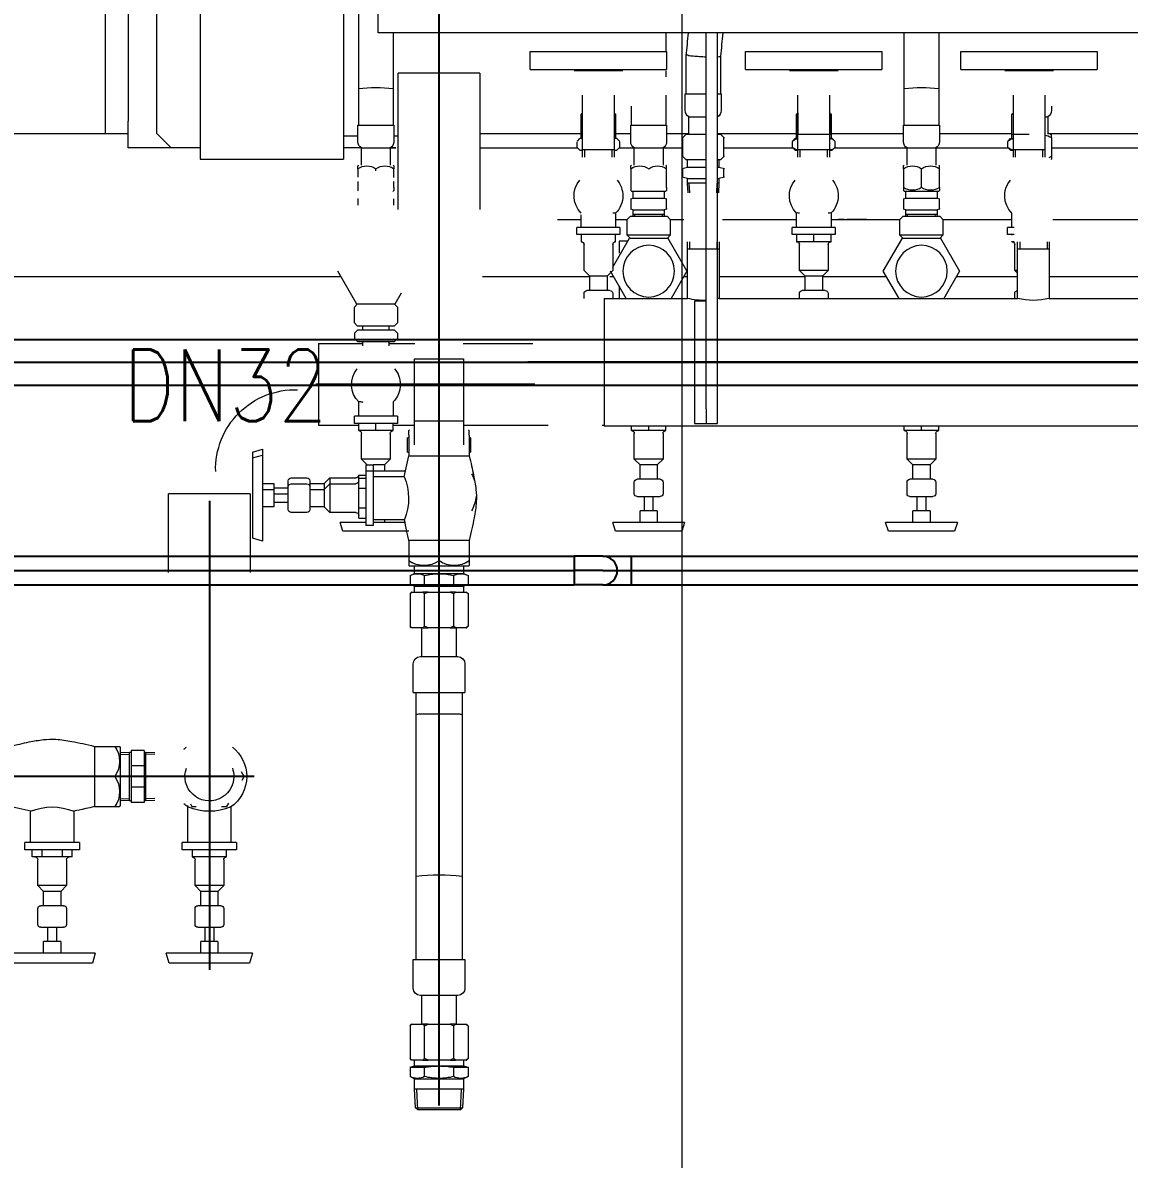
# Model space of a CAD drawing. Extents: x -681219 to -550379, y -242630 to -158199.
# Drawn here: x -644415 to -643644, y -218581 to -217790 of the extents above; entities that cross this region are included whole.
import ezdxf
from ezdxf.lldxf.tags import DXFTag

# ---------------------------------------------------------------- set-up
doc = ezdxf.new("R2010")
doc.units = 0
doc.header["$LTSCALE"] = 1000
doc.layers.get('0').update_dxf_attribs({"linetype": 'CONTINUOUS'})
for name, color, linetype in [('center', 253, 'CENTER2'), ('DOTE_油脂（红）', 7, 'CONTINUOUS'), ('PIPE-油脂（红）', 1, 'CONTINUOUS'), ('TEXT_油脂（红）', 7, 'CONTINUOUS')]:
    doc.layers.add(name, color=color, linetype=linetype)
doc.layers.add('famsun', color=7, linetype='CONTINUOUS', lineweight=0)
doc.layers.add('轴网_轴线', color=1, linetype='CENTER2', lineweight=0)
doc.styles.add('_TWT_PIPEDN', font='SIMPLEX', dxfattribs={"width": 0.8, "height": 3.5, "bigfont": 'HZTXT'})
tags = doc.linetypes.add('CENTER2', pattern=[28.575, 19.05, -3.175, 3.175, -3.175]).pattern_tags.tags
tags[10:11] = [DXFTag(74, 4), DXFTag(75, 0), DXFTag(340, '0'), DXFTag(46, 0.0), DXFTag(50, 0.0), DXFTag(44, 0.0), DXFTag(45, 0.0)]
tags[8:9] = [DXFTag(74, 4), DXFTag(75, 0), DXFTag(340, '0'), DXFTag(46, 0.0), DXFTag(50, 0.0), DXFTag(44, 0.0), DXFTag(45, 0.0)]
tags[6:7] = [DXFTag(74, 4), DXFTag(75, 0), DXFTag(340, '0'), DXFTag(46, 0.0), DXFTag(50, 0.0), DXFTag(44, 0.0), DXFTag(45, 0.0)]
tags[4:5] = [DXFTag(74, 4), DXFTag(75, 0), DXFTag(340, '0'), DXFTag(46, 0.0), DXFTag(50, 0.0), DXFTag(44, 0.0), DXFTag(45, 0.0)]

# ---------------------------------------------------------------- blocks, each defined once
blk = doc.blocks.new('轴网FB0EDE194AE0F5E0')
at = {"layer": '轴网_轴线'}
blk.add_line((20000, -1200), (20000, 23700), dxfattribs=at)
blk = doc.blocks.new('*U45')
at = {"color": 0, "linetype": 'ByBlock', "lineweight": -2}
for p, q in [((814.21, 1128.7), (813.64, 1115.7)), ((815.77, 1130.2), (814.21, 1128.7)), ((814.21, 1128.7), (847.07, 1128.7)), ((815.75, 1130.18), (815.12, 1115.7)), ((845.51, 1130.2), (815.77, 1130.2)), ((847.07, 1128.7), (845.51, 1130.2)), ((845.53, 1130.18), (846.16, 1115.7)), ((847.64, 1115.7), (847.07, 1128.7)), ((813.64, 1108.5), (810.43, 1107.04)), ((847.64, 1115.7), (813.64, 1115.7)), ((813.64, 1115.7), (813.64, 1108.5)), ((813.64, 1108.5), (847.64, 1108.5)), ((847.64, 1108.5), (847.64, 1115.7)), ((850.85, 1107.04), (847.64, 1108.5)), ((810.43, 1100.48), (810.43, 1107.04)), ((810.43, 1100.48), (820.54, 1100.48)), ((810.43, 1100.48), (813.64, 1099.5)), ((820.54, 1107.04), (820.54, 1100.48)), ((840.74, 1100.48), (840.74, 1107.04)), ((840.74, 1100.48), (850.85, 1100.48)), ((847.64, 1099.5), (850.85, 1100.48)), ((850.85, 1100.48), (850.85, 1107.04)), ((811.54, 1095.5), (810.43, 1094.39)), ((810.43, 1071.61), (810.43, 1094.39)), ((811.66, 1095.5), (811.54, 1095.5)), ((819.31, 1095.5), (811.66, 1095.5)), ((813.64, 1099.5), (847.64, 1099.5)), ((813.64, 1099.5), (813.64, 1095.5)), ((819.31, 1095.5), (822.99, 1095.5)), ((820.54, 1094.39), (819.31, 1095.5)), ((822.99, 1095.5), (820.54, 1094.39)), ((820.54, 1094.39), (820.54, 1071.61)), ((838.29, 1095.5), (822.99, 1095.5)), ((838.29, 1095.5), (841.97, 1095.5)), ((840.74, 1094.39), (838.29, 1095.5)), ((841.97, 1095.5), (840.74, 1094.39)), ((840.74, 1071.61), (840.74, 1094.39)), ((849.62, 1095.5), (841.97, 1095.5)), ((847.64, 1095.5), (847.64, 1099.5)), ((849.62, 1095.5), (849.74, 1095.5)), ((850.85, 1094.39), (849.62, 1095.5)), ((850.85, 1094.39), (849.74, 1095.5)), ((850.85, 1071.61), (850.85, 1094.39)), ((810.43, 1071.61), (811.66, 1070.5)), ((810.43, 1071.61), (811.54, 1070.5)), ((811.66, 1070.5), (811.54, 1070.5)), ((811.66, 1070.5), (819.31, 1070.5)), ((818.64, 1070.5), (818.64, 1050.5)), ((822.99, 1070.5), (819.31, 1070.5)), ((820.54, 1071.61), (822.99, 1070.5)), ((822.99, 1070.5), (838.29, 1070.5)), ((838.29, 1070.5), (840.74, 1071.61)), ((841.97, 1070.5), (838.29, 1070.5)), ((841.97, 1070.5), (849.62, 1070.5)), ((842.64, 1050.5), (842.64, 1070.5)), ((849.62, 1070.5), (850.85, 1071.61)), ((849.62, 1070.5), (849.74, 1070.5)), ((849.74, 1070.5), (850.85, 1071.61)), ((812.64, 1045.5), (812.64, 1025.5)), ((843.64, 1050.5), (817.64, 1050.5)), ((848.64, 1025.5), (848.64, 1045.5)), ((589.14, 1028), (533.14, 1028)), ((591.14, 1021), (589.14, 1028)), ((642.64, 1028), (640.64, 1021)), ((698.64, 1028), (642.64, 1028)), ((700.64, 1021), (698.64, 1028)), ((812.64, 1025.5), (848.64, 1025.5)), ((814.64, 1025.5), (814.64, 967.5)), ((846.64, 967.5), (846.64, 1025.5)), ((591.14, 1021), (531.14, 1021)), ((555.14, 1021), (555.14, 1013)), ((567.14, 1013), (567.14, 1021)), ((700.64, 1021), (640.64, 1021)), ((664.64, 1021), (664.64, 1013)), ((676.64, 1013), (676.64, 1021)), ((567.14, 1013), (555.14, 1013)), ((558.14, 1013), (558.14, 1003)), ((564.14, 1003), (564.14, 1013)), ((676.64, 1013), (664.64, 1013)), ((667.64, 1013), (667.64, 1003)), ((673.64, 1003), (673.64, 1013)), ((551.14, 1001), (551.14, 990)), ((553.14, 1003), (569.14, 1003)), ((571.14, 990), (571.14, 1001)), ((660.64, 1001), (660.64, 990)), ((662.64, 1003), (678.64, 1003)), ((680.64, 990), (680.64, 1001)), ((569.14, 988), (553.14, 988)), ((555.14, 988), (555.14, 978)), ((567.14, 978), (567.14, 988)), ((678.64, 988), (662.64, 988)), ((664.64, 988), (664.64, 978)), ((676.64, 978), (676.64, 988)), ((555.14, 978), (551.14, 974)), ((571.14, 974), (551.14, 974)), ((551.14, 974), (551.14, 956)), ((567.14, 978), (555.14, 978)), ((571.14, 974), (567.14, 978)), ((571.14, 956), (571.14, 974)), ((664.64, 978), (660.64, 974)), ((680.64, 974), (660.64, 974)), ((660.64, 974), (660.64, 956)), ((676.64, 978), (664.64, 978)), ((680.64, 974), (676.64, 978)), ((680.64, 956), (680.64, 974)), ((814.64, 968.94), (814.64, 854.21)), ((846.64, 854.21), (846.64, 968.94)), ((550.75, 954), (547.28, 954)), ((547.28, 954), (547.28, 949)), ((554.21, 954), (550.75, 954)), ((561.14, 954), (554.21, 954)), ((554.21, 954), (554.21, 949)), ((568.07, 954), (561.14, 954)), ((568.07, 949), (568.07, 954)), ((571.53, 954), (568.07, 954)), ((575, 954), (571.53, 954)), ((575, 954), (575, 949)), ((658.64, 949), (658.64, 954)), ((664.64, 954), (658.64, 954)), ((670.64, 954), (664.64, 954)), ((676.64, 954), (670.64, 954)), ((670.64, 954), (670.64, 949)), ((682.64, 954), (676.64, 954)), ((682.64, 954), (682.64, 949)), ((580.14, 949), (542.14, 949)), ((542.14, 949), (542.14, 944)), ((580.14, 944), (542.14, 944)), ((546.14, 944), (546.14, 922.17)), ((576.14, 922.1), (576.14, 944)), ((580.14, 944), (580.14, 949)), ((689.64, 949), (651.64, 949)), ((651.64, 949), (651.64, 944)), ((689.64, 944), (651.64, 944)), ((655.64, 944), (655.64, 918.17)), ((685.64, 919.31), (685.64, 944)), ((689.64, 944), (689.64, 949)), ((546.28, 922.24), (531.64, 919)), ((590.64, 919), (604.89, 919)), ((590.64, 908.5), (590.64, 919)), ((604.89, 919), (608.14, 919)), ((608.64, 918.5), (608.14, 919)), ((608.64, 918.5), (608.64, 877.5)), ((657.41, 917.09), (658.52, 919)), ((658.52, 919), (661.35, 919)), ((679.1, 919), (682.77, 919)), ((682.77, 919), (684.23, 916.46)), ((615.04, 915), (608.64, 914.8)), ((608.69, 913.32), (615.04, 913.52)), ((615.04, 915), (615.04, 881)), ((616.14, 915), (615.04, 915)), ((616.14, 905.41), (616.14, 916)), ((625.14, 916), (616.14, 916)), ((625.14, 905.41), (625.14, 916)), ((626.24, 915), (625.14, 915)), ((626.24, 881), (626.24, 915)), ((632.64, 914.8), (626.24, 915)), ((632.59, 913.32), (626.24, 913.52)), ((590.64, 898), (590.64, 908.5)), ((616.14, 890.59), (616.14, 905.41)), ((625.14, 905.41), (616.14, 905.41)), ((625.14, 890.59), (625.14, 905.41)), ((590.64, 898), (604.89, 898)), ((590.64, 887.5), (590.64, 898)), ((694.89, 898), (693, 894.73)), ((693.47, 900.46), (694.89, 898)), ((590.64, 877), (590.64, 887.5)), ((616.14, 880), (616.14, 890.59)), ((625.14, 890.59), (616.14, 890.59)), ((625.14, 880), (625.14, 890.59)), ((608.64, 881.2), (615.04, 881)), ((608.69, 882.68), (615.04, 882.48)), ((615.04, 881), (616.14, 881)), ((625.14, 880), (616.14, 880)), ((625.14, 881), (626.24, 881)), ((632.59, 882.68), (626.24, 882.48)), ((626.24, 881), (632.64, 881.2)), ((590.64, 877), (604.89, 877)), ((604.89, 877), (608.14, 877)), ((608.14, 877), (608.64, 877.5)), ((814.64, 854.5), (814.64, 839.5)), ((846.64, 839.5), (846.64, 854.5)), ((812.64, 839.5), (848.64, 839.5)), ((812.64, 839.5), (812.64, 819.5)), ((848.64, 819.5), (848.64, 839.5)), ((817.64, 814.5), (843.64, 814.5)), ((818.64, 814.5), (818.64, 794.5)), ((842.64, 794.5), (842.64, 814.5)), ((811.54, 794.5), (810.43, 793.39)), ((810.43, 770.61), (810.43, 793.39)), ((811.66, 794.5), (811.54, 794.5)), ((819.31, 794.5), (811.66, 794.5)), ((819.31, 794.5), (822.99, 794.5)), ((820.54, 793.39), (819.31, 794.5)), ((822.99, 794.5), (820.54, 793.39)), ((820.54, 793.39), (820.54, 770.61)), ((838.29, 794.5), (822.99, 794.5)), ((838.29, 794.5), (841.97, 794.5)), ((840.74, 793.39), (838.29, 794.5)), ((841.97, 794.5), (840.74, 793.39)), ((840.74, 770.61), (840.74, 793.39)), ((849.62, 794.5), (841.97, 794.5)), ((849.62, 794.5), (849.74, 794.5)), ((850.85, 793.39), (849.62, 794.5)), ((850.85, 793.39), (849.74, 794.5)), ((850.85, 770.61), (850.85, 793.39)), ((810.43, 770.61), (811.66, 769.5)), ((810.43, 770.61), (811.54, 769.5)), ((811.66, 769.5), (811.54, 769.5)), ((811.66, 769.5), (819.31, 769.5)), ((813.64, 769.5), (813.64, 765.5)), ((822.99, 769.5), (819.31, 769.5)), ((820.54, 770.61), (822.99, 769.5)), ((822.99, 769.5), (838.29, 769.5)), ((838.29, 769.5), (840.74, 770.61)), ((841.97, 769.5), (838.29, 769.5)), ((841.97, 769.5), (849.62, 769.5)), ((847.64, 765.5), (847.64, 769.5)), ((849.62, 769.5), (850.85, 770.61)), ((849.62, 769.5), (849.74, 769.5)), ((849.74, 769.5), (850.85, 770.61)), ((813.64, 765.5), (810.43, 764.52)), ((810.43, 757.96), (810.43, 764.52)), ((820.54, 764.52), (810.43, 764.52)), ((813.64, 765.5), (847.64, 765.5)), ((820.54, 764.52), (820.54, 757.96)), ((840.74, 757.96), (840.74, 764.52)), ((850.85, 764.52), (840.74, 764.52)), ((850.85, 764.52), (847.64, 765.5)), ((850.85, 757.96), (850.85, 764.52)), ((642.14, 756), (642.14, 701)), ((699.14, 701), (699.14, 756)), ((810.43, 757.96), (813.64, 756.5)), ((813.64, 756.5), (847.64, 756.5)), ((813.64, 756.5), (813.64, 751.6)), ((847.64, 756.5), (850.85, 757.96)), ((847.64, 751.6), (847.64, 756.5)), ((810.14, 751.6), (809.64, 751.1)), ((809.64, 747.85), (809.64, 751.1)), ((809.64, 733.6), (809.64, 747.85)), ((851.14, 751.6), (810.14, 751.6)), ((830.64, 733.6), (830.64, 747.85)), ((851.64, 751.1), (851.14, 751.6)), ((851.64, 747.85), (851.64, 751.1)), ((851.64, 733.6), (851.64, 747.85)), ((707.64, 734.1), (700.64, 732.1)), ((700.64, 676.1), (700.64, 732.1)), ((707.64, 674.1), (707.64, 734.1)), ((820.14, 733.6), (809.64, 733.6)), ((830.64, 733.6), (820.14, 733.6)), ((841.14, 733.6), (830.64, 733.6)), ((851.64, 733.6), (841.14, 733.6)), ((763.64, 727), (761.64, 721)), ((779.64, 721), (761.64, 721)), ((809.64, 727), (763.64, 727)), ((779.64, 685.1), (779.64, 723.1)), ((784.64, 723.1), (779.64, 723.1)), ((784.64, 685.1), (784.64, 723.1)), ((807.29, 721), (784.64, 721)), ((792.64, 719.1), (792.64, 721)), ((953.64, 727), (951.64, 721)), ((1001.64, 721), (951.64, 721)), ((999.64, 727), (953.64, 727)), ((970.64, 721), (970.64, 713)), ((982.64, 713), (982.64, 721)), ((1001.64, 721), (999.64, 727)), ((1143.64, 727), (1141.64, 721)), ((1191.64, 721), (1141.64, 721)), ((1189.64, 727), (1143.64, 727)), ((1160.64, 721), (1160.64, 713)), ((1172.64, 713), (1172.64, 721)), ((1191.64, 721), (1189.64, 727)), ((738.64, 714.1), (727.64, 714.1)), ((754.64, 714.1), (750.64, 710.1)), ((754.64, 694.1), (754.64, 714.1)), ((772.64, 714.1), (754.64, 714.1)), ((774.64, 717.96), (779.64, 717.96)), ((774.64, 717.96), (774.64, 714.49)), ((774.64, 714.49), (774.64, 711.03)), ((806.54, 719.1), (784.64, 719.1)), ((982.64, 713), (970.64, 713)), ((973.64, 713), (973.64, 703)), ((979.64, 703), (979.64, 713)), ((1172.64, 713), (1160.64, 713)), ((1163.64, 713), (1163.64, 703)), ((1169.64, 703), (1169.64, 713)), ((715.64, 710.1), (707.64, 710.1)), ((715.64, 698.1), (715.64, 710.1)), ((725.64, 707.1), (715.64, 707.1)), ((725.64, 712.1), (725.64, 696.1)), ((740.64, 696.1), (740.64, 712.1)), ((750.64, 710.1), (740.64, 710.1)), ((750.64, 698.1), (750.64, 710.1)), ((774.64, 711.03), (774.64, 704.1)), ((779.64, 711.03), (774.64, 711.03)), ((699.14, 701), (642.14, 701)), ((707.64, 698.1), (715.64, 698.1)), ((715.64, 701.1), (725.64, 701.1)), ((715.64, 694), (715.64, 698.1)), ((715.64, 697), (725.64, 697)), ((740.64, 698.1), (750.64, 698.1)), ((750.64, 698.1), (754.64, 694.1)), ((750.64, 694), (750.64, 698.1)), ((774.64, 704.1), (774.64, 697.17)), ((774.64, 697.17), (779.64, 697.17)), ((774.64, 697.17), (774.64, 693.71)), ((966.64, 701), (966.64, 693)), ((968.64, 703), (984.64, 703)), ((986.64, 693), (986.64, 701)), ((1156.64, 701), (1156.64, 693)), ((1158.64, 703), (1174.64, 703)), ((1176.64, 693), (1176.64, 701)), ((707.64, 694), (715.64, 694)), ((725.64, 696.1), (725.64, 692)), ((727.64, 694.1), (738.64, 694.1)), ((727.64, 690), (738.64, 690)), ((740.64, 692), (740.64, 696.1)), ((740.64, 694), (750.64, 694)), ((750.64, 694), (754.64, 690)), ((754.64, 694.1), (772.64, 694.1)), ((754.64, 690), (754.64, 694.1)), ((754.64, 690), (772.64, 690)), ((774.64, 693.71), (774.64, 690.24)), ((774.64, 690.24), (779.64, 690.24)), ((774.64, 690.24), (774.64, 688)), ((784.64, 689.1), (806.47, 689.1)), ((806.4, 689.24), (809.64, 674.6)), ((984.64, 691), (968.64, 691)), ((970.64, 691), (970.64, 681)), ((982.64, 681), (982.64, 691)), ((1174.64, 691), (1158.64, 691)), ((1160.64, 691), (1160.64, 681)), ((1172.64, 681), (1172.64, 691)), ((774.64, 688), (779.64, 688)), ((780.64, 681), (776.64, 677)), ((779.64, 685.1), (784.64, 685.1)), ((779.64, 681), (779.64, 685.1)), ((779.64, 681), (784.64, 681)), ((784.64, 681), (784.64, 685)), ((784.64, 685), (807.34, 685)), ((792.64, 681), (784.64, 681)), ((792.64, 681), (792.64, 685)), ((796.64, 677), (792.64, 681)), ((970.64, 681), (966.64, 677)), ((982.64, 681), (970.64, 681)), ((986.64, 677), (982.64, 681)), ((1160.64, 681), (1156.64, 677)), ((1172.64, 681), (1160.64, 681)), ((1176.64, 677), (1172.64, 681)), ((700.64, 676.1), (707.64, 674.1)), ((700.64, 672), (700.64, 676.1)), ((707.64, 670), (707.64, 673.88)), ((796.64, 677), (776.64, 677)), ((776.64, 677), (776.64, 659)), ((796.64, 659), (796.64, 677)), ((809.64, 660.35), (809.64, 674.6)), ((809.64, 674.6), (820.14, 674.6)), ((820.14, 674.6), (830.64, 674.6)), ((830.64, 660.35), (830.64, 674.6)), ((830.64, 674.6), (841.14, 674.6)), ((841.14, 674.6), (851.64, 674.6)), ((851.64, 660.35), (851.64, 674.6)), ((986.64, 677), (966.64, 677)), ((966.64, 677), (966.64, 659)), ((986.64, 659), (986.64, 677)), ((1176.64, 677), (1156.64, 677)), ((1156.64, 677), (1156.64, 659)), ((1176.64, 659), (1176.64, 677)), ((700.64, 672), (707.64, 670)), ((808.64, 672), (809.64, 672)), ((808.64, 672), (808.64, 662)), ((813.64, 667), (813.64, 607)), ((847.64, 607), (847.64, 667)), ((851.64, 672), (852.64, 672)), ((852.64, 662), (852.64, 672)), ((809.64, 662), (808.64, 662)), ((809.64, 660.35), (809.64, 657.1)), ((809.64, 657.1), (810.14, 656.6)), ((851.14, 656.6), (851.64, 657.1)), ((852.64, 662), (851.64, 662)), ((851.64, 660.35), (851.64, 657.1)), ((746.64, 596.5), (746.64, 653.5)), ((774.64, 653.5), (746.64, 653.5)), ((801.64, 652), (771.64, 652)), ((771.64, 652), (771.64, 647)), ((780.64, 657), (774.64, 657)), ((774.64, 657), (774.64, 652)), ((786.64, 657), (780.64, 657)), ((792.64, 657), (786.64, 657)), ((786.64, 657), (786.64, 652)), ((798.64, 657), (792.64, 657)), ((798.64, 657), (798.64, 652)), ((813.64, 653.5), (798.64, 653.5)), ((801.64, 647), (801.64, 652)), ((813.64, 650.2), (847.64, 650.2)), ((906.65, 653.5), (847.64, 653.5)), ((945.64, 653.5), (944.14, 653.5)), ((945.64, 565), (945.64, 654)), ((1744.27, 654), (945.64, 654)), ((970.64, 657), (964.64, 657)), ((964.64, 657), (964.64, 654)), ((976.64, 657), (970.64, 657)), ((982.64, 657), (976.64, 657)), ((976.64, 657), (976.64, 654)), ((988.64, 657), (982.64, 657)), ((988.64, 657), (988.64, 654)), ((1008.64, 652), (1016.64, 652)), ((1008.64, 642), (1008.64, 652)), ((1016.64, 652), (1024.64, 652)), ((1016.64, 642), (1016.64, 652)), ((1024.64, 652), (1024.64, 642)), ((1160.64, 657), (1154.64, 657)), ((1154.64, 657), (1154.64, 654)), ((1166.64, 657), (1160.64, 657)), ((1172.64, 657), (1166.64, 657)), ((1166.64, 657), (1166.64, 654)), ((1178.64, 657), (1172.64, 657)), ((1178.64, 657), (1178.64, 654)), ((801.64, 647), (771.64, 647)), ((774.64, 647), (774.64, 637.03)), ((798.64, 637.04), (798.64, 647)), ((1008.64, 577), (1008.64, 642)), ((1016.64, 642), (1016.64, 380)), ((1024.64, 642), (1024.64, 380)), ((813.64, 607), (847.64, 607)), ((746.64, 596.5), (777.64, 596.5)), ((773.74, 595), (771.63, 592.89)), ((773.74, 595), (799.54, 595)), ((777.64, 598), (777.64, 595)), ((795.64, 595), (795.64, 598)), ((795.64, 596.5), (813.79, 596.5)), ((801.65, 592.89), (799.54, 595)), ((847.49, 596.5), (895.85, 596.5)), ((771.63, 589.11), (771.63, 592.89)), ((771.63, 589.11), (773.74, 587)), ((799.54, 587), (773.74, 587)), ((777.64, 587), (777.64, 584)), ((795.64, 584), (795.64, 587)), ((799.54, 587), (801.65, 589.11)), ((801.65, 589.11), (801.65, 592.89)), ((773.64, 584), (771.64, 582)), ((771.64, 582), (771.64, 571)), ((773.64, 584), (799.64, 584)), ((801.64, 582), (799.64, 584)), ((801.64, 571), (801.64, 582)), ((771.64, 571), (773.64, 569)), ((799.64, 569), (801.64, 571)), ((1008.64, 567), (1008.64, 577)), ((773.36, 569), (760.08, 546)), ((799.92, 569), (773.36, 569)), ((804.32, 561.37), (799.92, 569)), ((931.64, 565), (931.64, 561.5)), ((945.64, 565), (1003.64, 565)), ((961.05, 565), (950.08, 546)), ((951.64, 561.5), (951.64, 565)), ((956.14, 556.49), (956.14, 565)), ((1003.2, 546), (992.23, 565)), ((1003.64, 565), (1003.64, 525.5)), ((1016.64, 567), (1008.64, 567)), ((1025.64, 565), (1233.64, 565)), ((1025.64, 525.5), (1025.64, 565)), ((1081.64, 565), (1081.64, 561.5)), ((1101.64, 561.5), (1101.64, 565)), ((1151.05, 565), (1140.08, 546)), ((1193.2, 546), (1182.23, 565)), ((1231.64, 565), (1231.64, 561.5)), ((1233.64, 565), (1233.64, 525.5)), ((1255.64, 565), (1333.64, 565)), ((1255.64, 525.5), (1255.64, 565)), ((949.64, 559.5), (933.64, 559.5)), ((935.64, 559.5), (935.64, 549.5)), ((947.64, 549.5), (947.64, 559.5)), ((1099.64, 559.5), (1083.64, 559.5)), ((1085.64, 559.5), (1085.64, 549.5)), ((1097.64, 549.5), (1097.64, 559.5)), ((762.39, 550), (459.14, 550)), ((935.64, 550), (860.79, 550)), ((935.64, 549.5), (931.64, 545.5)), ((947.64, 549.5), (935.64, 549.5)), ((951.64, 545.5), (947.64, 549.5)), ((952.39, 550), (949.56, 550)), ((1003.64, 550), (1000.89, 550)), ((1085.64, 550), (1025.64, 550)), ((1085.64, 549.5), (1081.64, 545.5)), ((1097.64, 549.5), (1085.64, 549.5)), ((1142.39, 550), (1097.64, 550)), ((1101.64, 545.5), (1097.64, 549.5)), ((1233.64, 550), (1190.89, 550)), ((1233.64, 547.5), (1231.64, 545.5)), ((1332.39, 550), (1255.64, 550)), ((931.64, 545.5), (931.64, 527.5)), ((951.64, 527.5), (951.64, 545.5)), ((951.64, 543.3), (963.36, 523)), ((989.92, 523), (1003.2, 546)), ((1101.64, 545.5), (1081.64, 545.5)), ((1081.64, 545.5), (1081.64, 527.5)), ((1101.64, 527.5), (1101.64, 545.5)), ((1140.08, 546), (1153.36, 523)), ((1179.92, 523), (1193.2, 546)), ((1233.64, 545.5), (1231.64, 545.5)), ((1231.64, 545.5), (1231.64, 527.5)), ((956.14, 530), (956.14, 533.37)), ((1025.64, 530.7), (1003.64, 530.7)), ((1005.17, 525.5), (1005.17, 530.7)), ((1024.11, 525.5), (1024.11, 530.7)), ((1255.64, 530.7), (1233.64, 530.7)), ((1235.17, 525.5), (1235.17, 530.7)), ((1254.11, 525.5), (1254.11, 530.7)), ((929.64, 520.5), (929.64, 525.5)), ((953.64, 525.5), (953.64, 520.5)), ((956.14, 525), (956.14, 530)), ((962.21, 525), (956.14, 525)), ((963.64, 523), (961.64, 521)), ((963.36, 523), (989.92, 523)), ((991.64, 521), (989.64, 523)), ((1079.64, 520.5), (1079.64, 525.5)), ((1085.64, 525.5), (1079.64, 525.5)), ((1091.64, 525.5), (1085.64, 525.5)), ((1097.64, 525.5), (1091.64, 525.5)), ((1091.64, 525.5), (1091.64, 520.5)), ((1103.64, 525.5), (1097.64, 525.5)), ((1103.64, 525.5), (1103.64, 520.5)), ((1153.64, 523), (1151.64, 521)), ((1153.36, 523), (1179.92, 523)), ((1181.64, 521), (1179.64, 523)), ((1229.64, 525), (1229.64, 525.5)), ((1231.14, 525.5), (1229.64, 525.5)), ((956.64, 520.5), (926.64, 520.5)), ((926.64, 520.5), (926.64, 515.5)), ((956.64, 515.5), (926.64, 515.5)), ((929.64, 515.5), (929.64, 506.84)), ((953.64, 505.53), (953.64, 515.5)), ((956.64, 515.5), (956.64, 520.5)), ((991.64, 521), (961.64, 521)), ((961.64, 521), (961.64, 510)), ((991.64, 510), (991.64, 521)), ((1106.64, 520.5), (1076.64, 520.5)), ((1076.64, 520.5), (1076.64, 515.5)), ((1106.64, 515.5), (1076.64, 515.5)), ((1079.64, 515.5), (1079.64, 505.54)), ((1103.64, 505.53), (1103.64, 515.5)), ((1106.64, 515.5), (1106.64, 520.5)), ((1181.64, 521), (1151.64, 521)), ((1151.64, 521), (1151.64, 510)), ((1181.64, 510), (1181.64, 521)), ((1231.14, 520.5), (1226.64, 520.5)), ((1226.64, 520.5), (1226.64, 515.5)), ((1231.14, 515.5), (1226.64, 515.5)), ((1229.64, 520.5), (1229.64, 521)), ((1229.64, 515.5), (1229.64, 505.54)), ((913.14, 510), (929.64, 510)), ((953.64, 510), (961.64, 510)), ((961.64, 510), (963.64, 508)), ((989.64, 508), (963.64, 508)), ((965.86, 508), (965.79, 506.5)), ((967.02, 507.95), (966.95, 506.5)), ((986.27, 507.95), (986.33, 506.5)), ((987.49, 506.5), (987.43, 508)), ((989.64, 508), (991.64, 510)), ((991.64, 510), (1001.14, 510)), ((1028.14, 510), (1079.64, 510)), ((1103.64, 510), (1151.64, 510)), ((1112.89, 510), (1108.89, 510)), ((1128.64, 510), (1114.64, 510)), ((1130.39, 510), (1134.39, 510)), ((1151.64, 510), (1153.64, 508)), ((1179.64, 508), (1153.64, 508)), ((1155.86, 508), (1155.79, 506.5)), ((1157.02, 507.95), (1156.95, 506.5)), ((1176.27, 507.95), (1176.33, 506.5)), ((1177.49, 506.5), (1177.43, 508)), ((1179.64, 508), (1181.64, 510)), ((1181.64, 510), (1229.64, 510)), ((1258.14, 510), (1331.14, 510)), ((774.14, 496.16), (774.14, 500)), ((799.14, 500), (799.14, 496.16)), ((802.14, 503), (802.14, 408)), ((859.14, 408), (859.14, 503)), ((965.79, 503.2), (964.14, 502.76)), ((964.14, 502.24), (964.14, 502.76)), ((964.14, 496.16), (964.14, 502.24)), ((987.49, 506.5), (965.79, 506.5)), ((965.79, 506.5), (965.79, 503.2)), ((965.79, 503.2), (987.49, 503.2)), ((987.49, 503.2), (987.49, 506.5)), ((989.14, 502.76), (987.49, 503.2)), ((989.14, 502.24), (989.14, 502.76)), ((989.14, 502.24), (989.14, 496.16)), ((1155.79, 503.2), (1154.14, 502.76)), ((1154.14, 502.24), (1154.14, 502.76)), ((1154.14, 496.16), (1154.14, 502.24)), ((1177.49, 506.5), (1155.79, 506.5)), ((1155.79, 506.5), (1155.79, 503.2)), ((1155.79, 503.2), (1177.49, 503.2)), ((1177.49, 503.2), (1177.49, 506.5)), ((1179.14, 502.76), (1177.49, 503.2)), ((1179.14, 502.24), (1179.14, 502.76)), ((1179.14, 502.24), (1179.14, 496.16)), ((774.14, 495.64), (774.14, 496.16)), ((774.14, 495.64), (774.56, 495.53)), ((799.14, 496.16), (799.14, 495.64)), ((964.14, 495.64), (964.14, 496.16)), ((964.14, 495.64), (965.79, 495.2)), ((965.79, 495.2), (987.49, 495.2)), ((965.79, 495.2), (965.79, 490.2)), ((987.49, 495.2), (989.14, 495.64)), ((987.49, 490.2), (987.49, 495.2)), ((989.14, 496.16), (989.14, 495.64)), ((1004.08, 491.5), (1003.79, 484.8)), ((1005.24, 491.45), (1004.95, 484.8)), ((1024.04, 491.45), (1024.33, 484.8)), ((1025.49, 484.8), (1025.2, 491.5)), ((1154.14, 495.64), (1154.14, 496.16)), ((1154.14, 495.64), (1155.79, 495.2)), ((1155.79, 495.2), (1177.49, 495.2)), ((1155.79, 495.2), (1155.79, 490.2)), ((1177.49, 495.2), (1179.14, 495.64)), ((1177.49, 490.2), (1177.49, 495.2)), ((1179.14, 496.16), (1179.14, 495.64)), ((774.45, 490.01), (774.14, 489.7)), ((774.14, 487.77), (774.14, 489.7)), ((774.14, 483.65), (774.14, 487.77)), ((798.45, 490.2), (798.64, 490.2)), ((799.14, 489.7), (798.64, 490.2)), ((799.14, 487.77), (799.14, 489.7)), ((799.14, 487.77), (799.14, 483.44)), ((964.64, 490.2), (964.14, 489.7)), ((964.14, 487.77), (964.14, 489.7)), ((964.14, 474.63), (964.14, 487.77)), ((964.64, 490.2), (988.64, 490.2)), ((989.14, 489.7), (988.64, 490.2)), ((989.14, 487.77), (989.14, 489.7)), ((989.14, 487.77), (989.14, 474.63)), ((1016.64, 484.8), (1003.79, 484.8)), ((1003.79, 484.8), (1003.79, 481.5)), ((1025.49, 484.8), (1024.64, 484.8)), ((1025.49, 481.5), (1025.49, 484.8)), ((1154.64, 490.2), (1154.14, 489.7)), ((1154.14, 487.77), (1154.14, 489.7)), ((1154.14, 474.63), (1154.14, 487.77)), ((1154.64, 490.2), (1178.64, 490.2)), ((1166.64, 487.77), (1166.64, 474.63)), ((1179.14, 489.7), (1178.64, 490.2)), ((1179.14, 487.77), (1179.14, 489.7)), ((1179.14, 487.77), (1179.14, 474.63)), ((774.14, 474.63), (774.14, 480.58)), ((786.64, 476), (786.64, 474.63)), ((799.14, 480.79), (799.14, 474.63)), ((1003.79, 481.5), (999.86, 480.45)), ((1000.22, 474.46), (1000.22, 480.54)), ((1003.79, 481.5), (1016.64, 481.5)), ((1024.64, 481.5), (1025.49, 481.5)), ((1029.42, 480.45), (1025.49, 481.5)), ((1029.06, 480.54), (1029.06, 474.46)), ((664.14, 468), (764.14, 468)), ((664.14, 463.33), (664.14, 468)), ((764.14, 463.33), (764.14, 468)), ((774.14, 474.63), (774.14, 472.7)), ((774.14, 472.7), (774.64, 472.2)), ((776.64, 472.2), (776.64, 460.2)), ((796.64, 460.2), (796.64, 472.2)), ((798.64, 472.2), (799.14, 472.7)), ((799.14, 472.7), (799.14, 474.63)), ((964.14, 474.63), (964.14, 472.7)), ((964.14, 472.7), (964.64, 472.2)), ((966.64, 472.2), (966.64, 460.2)), ((986.64, 460.2), (986.64, 472.2)), ((988.64, 472.2), (989.14, 472.7)), ((989.14, 474.63), (989.14, 472.7)), ((999.86, 474.55), (1003.79, 473.5)), ((1002.64, 468.5), (999.86, 465.72)), ((1016.64, 468.5), (1002.64, 468.5)), ((1003.79, 473.5), (1016.64, 473.5)), ((1003.79, 473.5), (1003.79, 468.5)), ((1024.64, 473.5), (1025.49, 473.5)), ((1026.64, 468.5), (1024.64, 468.5)), ((1025.49, 473.5), (1029.42, 474.55)), ((1025.49, 468.5), (1025.49, 473.5)), ((1029.42, 465.72), (1026.64, 468.5)), ((1154.14, 474.63), (1154.14, 472.7)), ((1154.14, 472.7), (1154.64, 472.2)), ((1156.64, 472.2), (1156.64, 460.2)), ((1176.64, 460.2), (1176.64, 472.2)), ((1178.64, 472.2), (1179.14, 472.7)), ((1179.14, 474.63), (1179.14, 472.7)), ((1257.14, 468), (1256.99, 468.15)), ((1257.14, 466.07), (1257.14, 467.97)), ((644.14, 460), (614.14, 460)), ((614.14, 460), (614.14, 441.49)), ((644.14, 460), (634.14, 450.05)), ((664.14, 460), (644.14, 460)), ((664.14, 153.9), (664.14, 463.33)), ((764.14, 153.9), (764.14, 463.33)), ((776.32, 460), (764.14, 460)), ((776.64, 460.2), (796.64, 460.2)), ((796.96, 460), (800.59, 460)), ((800.59, 460), (796.96, 460)), ((859.14, 460), (916.69, 460)), ((916.69, 460), (927.04, 460)), ((928.74, 461.7), (926.65, 459.61)), ((926.65, 455.81), (926.65, 459.59)), ((928.74, 461.7), (930.64, 461.7)), ((930.64, 466.5), (930.64, 423.5)), ((930.64, 461.3), (952.64, 461.3)), ((932.17, 466.5), (932.17, 461.3)), ((951.11, 466.5), (951.11, 461.3)), ((952.64, 423.5), (952.64, 466.5)), ((952.64, 461.7), (954.54, 461.7)), ((956.3, 459.94), (954.54, 461.7)), ((956.24, 460), (966.32, 460)), ((956.63, 459.59), (956.63, 455.81)), ((966.64, 460.2), (986.64, 460.2)), ((986.96, 460), (1000.22, 460)), ((1000.22, 452.93), (1000.22, 466.07)), ((1029.06, 466.07), (1029.06, 452.93)), ((1029.06, 460), (1077.04, 460)), ((1078.74, 461.7), (1076.65, 459.61)), ((1076.65, 455.81), (1076.65, 459.59)), ((1078.74, 461.7), (1080.64, 461.7)), ((1080.64, 466.5), (1080.64, 423.5)), ((1080.64, 461.3), (1102.64, 461.3)), ((1082.17, 466.5), (1082.17, 461.3)), ((1101.11, 466.5), (1101.11, 461.3)), ((1102.64, 423.5), (1102.64, 466.5)), ((1102.64, 461.7), (1104.54, 461.7)), ((1106.3, 459.94), (1104.54, 461.7)), ((1106.24, 460), (1156.32, 460)), ((1106.63, 459.59), (1106.63, 455.81)), ((1156.64, 460.2), (1176.64, 460.2)), ((1176.96, 460), (1227.04, 460)), ((1228.74, 461.7), (1226.65, 459.61)), ((1226.65, 455.81), (1226.65, 459.59)), ((1228.74, 461.7), (1230.64, 461.7)), ((1230.64, 466.5), (1230.64, 423.5)), ((1230.64, 461.3), (1252.64, 461.3)), ((1232.17, 466.5), (1232.17, 461.3)), ((1251.11, 466.5), (1251.11, 461.3)), ((1252.64, 423.5), (1252.64, 466.5)), ((1257.14, 452.93), (1257.14, 466.07)), ((1257.14, 460), (1332.14, 460)), ((774.14, 452), (764.14, 452)), ((774.14, 455.87), (774.14, 444.2)), ((799.14, 444.2), (799.14, 455.87)), ((802.14, 452), (799.14, 452)), ((927.01, 455.43), (928.74, 453.7)), ((930.64, 453.7), (928.74, 453.7)), ((929.64, 453.7), (929.64, 436.7)), ((954.54, 453.7), (952.64, 453.7)), ((953.64, 436.7), (953.64, 453.7)), ((954.54, 453.7), (956.63, 455.79)), ((964.14, 455.87), (964.14, 444.2)), ((989.14, 444.2), (989.14, 455.87)), ((999.86, 453.28), (1002.64, 450.5)), ((1026.64, 450.5), (1029.42, 453.28)), ((1077.01, 455.43), (1078.74, 453.7)), ((1080.64, 453.7), (1078.74, 453.7)), ((1079.64, 453.7), (1079.64, 436.7)), ((1104.54, 453.7), (1102.64, 453.7)), ((1103.64, 436.7), (1103.64, 453.7)), ((1104.54, 453.7), (1106.63, 455.79)), ((1154.14, 455.87), (1154.14, 444.2)), ((1179.14, 444.2), (1179.14, 455.87)), ((1227.01, 455.43), (1228.74, 453.7)), ((1228.74, 453.7), (1230.64, 453.7)), ((1229.64, 453.7), (1229.64, 436.7)), ((1257.14, 452.93), (1257.14, 451)), ((496.14, 450), (598.14, 450)), ((598.14, 448.67), (598.14, 450)), ((598.14, 450), (614.14, 450)), ((598.14, 215), (598.14, 448.67)), ((634.14, 450.05), (634.14, 185.39)), ((774.14, 444.2), (799.14, 444.2)), ((774.64, 444.2), (774.64, 418.81)), ((798.64, 418.81), (798.64, 444.2)), ((859.14, 450), (929.64, 450)), ((953.64, 450), (964.14, 450)), ((964.14, 444.2), (989.14, 444.2)), ((964.64, 444.2), (964.64, 431)), ((988.64, 423.5), (988.64, 444.2)), ((989.14, 450), (1004.64, 450)), ((1002.64, 450.5), (1016.64, 450.5)), ((1004.64, 450.5), (1004.64, 438.5)), ((1024.64, 450.5), (1026.64, 450.5)), ((1024.64, 450), (1079.64, 450)), ((1103.64, 450.7), (1079.64, 450.7)), ((1080.56, 435.78), (1080.56, 450.7)), ((1102.72, 435.78), (1102.72, 450.7)), ((1103.64, 450), (1154.14, 450)), ((1154.14, 444.2), (1179.14, 444.2)), ((1154.64, 444.2), (1154.64, 418.81)), ((1178.64, 418.81), (1178.64, 444.2)), ((1179.14, 450), (1229.64, 450)), ((1241.64, 450.7), (1229.64, 450.7)), ((1230.56, 435.78), (1230.56, 450.7)), ((1254.64, 438.5), (1254.64, 450.5)), ((1254.64, 450), (1334.64, 450)), ((1256.64, 450.5), (1257.14, 451)), ((614.14, 215), (614.14, 441.49)), ((929.64, 436.7), (930.64, 435.7)), ((952.64, 435.7), (953.64, 436.7)), ((1004.64, 438.5), (1016.64, 438.5)), ((1079.64, 436.7), (1080.64, 436.7)), ((1079.64, 436.7), (1080.64, 435.7)), ((1102.64, 436.7), (1103.64, 436.7)), ((1102.64, 435.7), (1103.64, 436.7)), ((1229.64, 436.7), (1230.64, 436.7)), ((1229.64, 436.7), (1230.64, 435.7)), ((1252.64, 438.5), (1254.64, 438.5)), ((1002.14, 434.17), (1002.14, 422.5)), ((1027.14, 422.5), (1027.14, 434.17)), ((1257.14, 431), (1257.14, 434.17)), ((774.64, 420.31), (774.64, 309.11)), ((798.64, 380.03), (798.64, 420.31)), ((1002.14, 422.5), (1016.64, 422.5)), ((1002.64, 422.5), (1002.64, 395.16)), ((1024.64, 422.5), (1027.14, 422.5)), ((1026.64, 396.23), (1026.64, 422.5)), ((1154.64, 420.31), (1154.64, 380.03)), ((1178.64, 380.03), (1178.64, 420.31)), ((859.14, 408), (802.14, 408)), ((894.14, 405.5), (989.14, 405.5)), ((894.14, 405.5), (894.14, 393)), ((958.62, 406.5), (924.66, 406.5)), ((988.64, 406.49), (988.64, 410.55)), ((989.14, 393), (989.14, 405.5)), ((1044.14, 405.5), (1139.14, 405.5)), ((1044.14, 405.5), (1044.14, 393)), ((1108.62, 406.5), (1074.66, 406.5)), ((1139.14, 393), (1139.14, 405.5)), ((1194.14, 405.5), (1289.14, 405.5)), ((1194.14, 405.5), (1194.14, 393)), ((1258.62, 406.5), (1224.66, 406.5)), ((1289.14, 393), (1289.14, 405.5)), ((894.14, 393), (989.14, 393)), ((988.64, 380.03), (988.64, 393.01)), ((1044.14, 393), (1139.14, 393)), ((1194.14, 393), (1289.14, 393)), ((1778.14, 380), (788.14, 380)), ((788.14, 380), (788.14, 375.4)), ((788.14, 375.4), (788.14, 321.91))]:
    blk.add_line(p, q, dxfattribs=at)
for centre in [(976.64, 546), (1166.64, 546)]:
    blk.add_circle(centre, 18, dxfattribs=at)
for centre, radius, start, end in [((815.49, 1097.16), 11.1, 62.91999, 117.08001), ((845.8, 1097.19), 11.07, 62.84256, 117.15744), ((821.16, 1083.76), 15.1, 128.96183, 135.23067), ((809.81, 1082.25), 15.11, 308.96405, 315.22845), ((851.47, 1082.25), 15.11, 224.77121, 231.03629), ((817.64, 1045.5), 5, 90, 180), ((843.64, 1045.5), 5, 0, 90), ((553.14, 1001), 2, 90, 180), ((569.14, 1001), 2, 0, 90), ((662.64, 1001), 2, 90, 180), ((678.64, 1001), 2, 0, 90), ((553.14, 990), 2, 180, 270), ((569.14, 990), 2, 270, 0), ((662.64, 990), 2, 180, 270), ((678.64, 990), 2, 270, 0), ((830.64, 1093.62), 127.13, 262.77002, 277.22998), ((549.14, 956), 2, 270, 0), ((573.14, 956), 2, 180, 270), ((658.64, 956), 2, 270, 0), ((682.64, 956), 2, 180, 270), ((561.22, 958.52), 39.29, 247.4285, 292.31452), ((589.3, 908.5), 18.8, 326.04546, 33.95454), ((670.64, 898), 26, 125.32051, 133.05066), ((670.64, 883.19), 39.04, 67.40441, 112.59563), ((670.64, 898), 26, 0, 55.21716), ((670.64, 898), 17, 0, 199.74992), ((589.3, 887.5), 18.8, 326.04558, 33.95442), ((670.64, 898), 17, 340.25008, 0), ((670.64, 898), 26, 307.97872, 0), ((670.64, 898), 26, 226.94934, 232.02128), ((817.64, 819.5), 5, 180, 270), ((843.64, 819.5), 5, 270, 0), ((821.16, 782.76), 15.1, 128.96183, 135.23067), ((809.81, 781.25), 15.11, 308.96405, 315.22845), ((851.47, 781.25), 15.11, 224.77121, 231.03629), ((815.49, 767.81), 11.07, 242.84256, 297.15744), ((845.8, 767.84), 11.1, 242.91999, 297.08001), ((820.14, 732.26), 18.8, 56.04546, 123.95454), ((820.14, 732.42), 18.66, 109.09645, 124.23743), ((841.14, 732.26), 18.8, 56.04558, 123.95442), ((841.14, 732.26), 18.8, 56.04546, 69.34534), ((727.64, 712.1), 2, 90, 180), ((738.64, 712.1), 2, 0, 90), ((772.64, 716.1), 2, 270, 0), ((770.13, 704.18), 39.29, 337.4285, 22.31452), ((830.64, 700), 26, 5.98253, 29.89898), ((968.64, 701), 2, 90, 180), ((984.64, 701), 2, 0, 90), ((1158.64, 701), 2, 90, 180), ((1174.64, 701), 2, 0, 90), ((727.64, 696.1), 2, 180, 270), ((727.64, 692), 2, 180, 270), ((738.64, 696.1), 2, 270, 0), ((738.64, 692), 2, 270, 0), ((772.64, 692.1), 2, 0, 90), ((772.64, 688), 2, 0, 90), ((830.64, 700), 26, 330.28697, 341.92857), ((968.64, 693), 2, 180, 270), ((984.64, 693), 2, 270, 0), ((1158.64, 693), 2, 180, 270), ((1174.64, 693), 2, 270, 0), ((730.41, 683.94), 55.4, 178.32299, 271.67701), ((774.64, 659), 2, 270, 0), ((798.64, 659), 2, 180, 270), ((964.64, 659), 2, 270, 0), ((988.64, 659), 2, 180, 270), ((1154.64, 659), 2, 270, 0), ((1178.64, 659), 2, 180, 270), ((786.64, 625), 17, 134.50299, 220.12185), ((786.64, 625), 17, 0, 45.15712), ((786.64, 625), 17, 319.87815, 0), ((1014.64, 521.92), 44.46, 87.40202, 104.32445), ((1014.64, 521.92), 44.46, 75.67555, 76.99877), ((1244.64, 521.92), 44.46, 75.67555, 104.32445), ((933.64, 561.5), 2, 180, 270), ((949.64, 561.5), 2, 270, 0), ((1083.64, 561.5), 2, 180, 270), ((1099.64, 561.5), 2, 270, 0), ((1233.64, 561.5), 2, 180, 270), ((929.64, 527.5), 2, 270, 0), ((953.64, 527.5), 2, 180, 270), ((1079.64, 527.5), 2, 270, 0), ((1103.64, 527.5), 2, 180, 270), ((1229.64, 527.5), 2, 270, 0), ((941.64, 493.5), 17, 135.06695, 220.12185), ((941.64, 493.5), 17, 0, 45.38508), ((1091.64, 493.5), 17, 135.06695, 220.12185), ((1091.64, 493.5), 17, 0, 45.38508), ((1241.64, 493.5), 17, 135.06695, 220.12185), ((941.64, 493.5), 17, 319.87815, 0), ((1091.64, 493.5), 17, 319.87815, 0), ((1160.39, 478.49), 11.18, 56.02108, 123.97892), ((1160.39, 478.48), 11.19, 56.05139, 123.94861), ((1172.89, 478.49), 11.18, 56.02109, 123.97891), ((1172.89, 478.48), 11.19, 56.05139, 123.94861), ((780.39, 483.91), 11.18, 236.02108, 303.97892), ((780.39, 483.92), 11.19, 236.05139, 303.94861), ((792.89, 483.91), 11.18, 236.02109, 303.97891), ((792.89, 483.91), 11.18, 236.02108, 303.97892), ((970.39, 483.91), 11.18, 236.02108, 303.97892), ((970.39, 483.92), 11.19, 236.05139, 303.94861), ((982.89, 483.91), 11.18, 236.02109, 303.97891), ((982.89, 483.91), 11.18, 236.02108, 303.97892), ((1160.39, 483.91), 11.18, 236.02108, 303.97892), ((1160.39, 483.92), 11.19, 236.05139, 303.94861), ((1172.89, 483.91), 11.18, 236.02109, 303.97891), ((1172.89, 483.91), 11.18, 236.02108, 303.97892), ((779.14, 455.87), 5, 120, 180), ((794.14, 455.87), 5, 0, 60), ((969.14, 455.87), 5, 120, 180), ((984.14, 455.87), 5, 0, 60), ((1159.14, 455.87), 5, 120, 180), ((1174.14, 455.87), 5, 0, 60), ((1250.89, 456.79), 11.18, 56.02109, 66.82284), ((1250.89, 456.79), 11.18, 56.02108, 64.89628), ((1250.89, 462.21), 11.18, 279.02236, 303.97891), ((1250.89, 462.22), 11.19, 279.14175, 303.94861), ((1007.14, 434.17), 5, 120, 180), ((1022.14, 434.17), 5, 0, 60), ((1252.14, 434.17), 5, 0, 60), ((786.64, 511.87), 93.83, 262.65211, 277.34789), ((1166.64, 511.87), 93.83, 262.65211, 277.34789), ((171.46, 307.91), 835.76, 4.95015, 6.04551), ((209.61, 310.37), 821.53, 4.86377, 6.00075)]:
    blk.add_arc(centre, radius, start, end, dxfattribs=at)
for points, knots in [([(840.74, 1107.04), (839.09, 1107.42), (837.42, 1107.73), (834.08, 1108.15), (832.39, 1108.27), (829.85, 1108.27), (829, 1108.25), (827.29, 1108.14), (826.43, 1108.05), (823.87, 1107.73), (822.19, 1107.42), (820.54, 1107.04)], [0, 0, 0, 0, 0.25, 0.25, 0.5, 0.5, 0.625, 0.625, 0.75, 0.75, 1, 1, 1, 1]), ([(820.54, 1100.48), (821.38, 1100.35), (822.23, 1100.24), (823.92, 1100.03), (824.76, 1099.94), (827.3, 1099.73), (828.98, 1099.65), (832.35, 1099.65), (834.03, 1099.73), (837.39, 1100.02), (839.07, 1100.23), (840.74, 1100.48)], [0, 0, 0, 0, 0.125, 0.125, 0.25, 0.25, 0.5, 0.5, 0.75, 0.75, 1, 1, 1, 1]), ([(531.64, 877), (536.59, 875.8), (543.76, 874.18), (554.59, 872.14), (564.51, 871.8), (576.61, 873.8), (584.86, 875.61), (590.64, 877)], [0, 0, 0, 0, 0.231463, 0.39924, 0.541134, 0.729371, 1, 1, 1, 1]), ([(814.64, 854.5), (814.64, 854.49), (814.75, 854.49), (815.16, 854.48), (815.46, 854.47), (816.67, 854.46), (817.84, 854.45), (820.08, 854.43), (820.89, 854.43), (822.62, 854.42), (823.56, 854.42), (825.5, 854.42), (826.49, 854.42), (828.55, 854.41), (829.61, 854.41), (832.73, 854.41), (834.84, 854.41), (838.69, 854.42), (840.48, 854.43), (842.69, 854.44), (843.37, 854.45), (844.53, 854.46), (845.02, 854.46), (846.23, 854.48), (846.64, 854.49), (846.64, 854.5)], [0, 0, 0, 0, 0.0625, 0.0625, 0.125, 0.125, 0.25, 0.25, 0.3125, 0.3125, 0.375, 0.375, 0.4375, 0.4375, 0.5, 0.5, 0.625, 0.625, 0.75, 0.75, 0.8125, 0.8125, 0.875, 0.875, 1, 1, 1, 1]), ([(840.74, 764.52), (839.07, 764.77), (837.39, 764.98), (834.03, 765.27), (832.35, 765.35), (828.98, 765.35), (827.3, 765.27), (824.76, 765.06), (823.92, 764.97), (822.23, 764.76), (821.38, 764.65), (820.54, 764.52)], [0, 0, 0, 0, 0.25, 0.25, 0.5, 0.5, 0.75, 0.75, 0.875, 0.875, 1, 1, 1, 1]), ([(820.54, 757.96), (822.19, 757.58), (823.87, 757.27), (826.43, 756.95), (827.29, 756.86), (829, 756.75), (829.85, 756.73), (832.39, 756.73), (834.08, 756.85), (837.42, 757.27), (839.09, 757.58), (840.74, 757.96)], [0, 0, 0, 0, 0.25, 0.25, 0.375, 0.375, 0.5, 0.5, 0.75, 0.75, 1, 1, 1, 1]), ([(851.64, 674.6), (852.84, 679.54), (854.46, 686.72), (856.51, 697.55), (856.85, 707.47), (854.84, 719.57), (853.04, 727.82), (851.64, 733.6)], [0, 0, 0, 0, 0.231463, 0.39924, 0.541134, 0.729371, 1, 1, 1, 1]), ([(777.81, 637.4), (777.4, 637.32), (777.03, 637.25), (776.25, 637.12), (775.87, 637.08), (774.98, 637.03), (774.66, 637.06), (774.64, 637.04)], [0.3820074, 0.3820074, 0.3820074, 0.3820074, 0.40625, 0.40625, 0.4375, 0.4375, 0.4981058, 0.4981058, 0.4981058, 0.4981058]), ([(953.64, 505.54), (953.64, 505.54), (953.64, 505.54), (953.64, 505.52), (953.33, 505.45), (952.44, 505.49), (952.1, 505.52), (951.71, 505.58)], [0.49811248, 0.49811248, 0.49811248, 0.49811248, 0.5, 0.5, 0.5625, 0.5625, 0.59110151, 0.59110151, 0.59110151, 0.59110151]), ([(1081.7, 505.6), (1081.7, 505.6), (1081.69, 505.6), (1081.25, 505.53), (1080.87, 505.49), (1079.96, 505.45), (1079.64, 505.52), (1079.64, 505.54)], [0.90579653, 0.90579653, 0.90579653, 0.90579653, 0.90625, 0.90625, 0.9375, 0.9375, 1, 1, 1, 1]), ([(1103.64, 505.54), (1103.64, 505.54), (1103.64, 505.54), (1103.64, 505.52), (1103.33, 505.45), (1102.44, 505.49), (1102.1, 505.52), (1101.71, 505.58)], [0.49811248, 0.49811248, 0.49811248, 0.49811248, 0.5, 0.5, 0.5625, 0.5625, 0.59110151, 0.59110151, 0.59110151, 0.59110151]), ([(1080.64, 461.6), (1080.32, 461.59), (1080, 461.54), (1079.34, 461.36), (1078.99, 461.22), (1078.3, 460.86), (1077.96, 460.64), (1077.29, 460.15), (1076.97, 459.88), (1076.65, 459.59)], [0.5143071, 0.5143071, 0.5143071, 0.5143071, 0.625, 0.625, 0.75, 0.75, 0.875, 0.875, 1, 1, 1, 1]), ([(1106.63, 459.59), (1106.1, 460.18), (1105.56, 460.67), (1104.72, 461.21), (1104.43, 461.35), (1103.85, 461.55), (1103.55, 461.6), (1103.04, 461.6), (1102.84, 461.58), (1102.63, 461.53)], [0, 0, 0, 0, 0.25, 0.25, 0.375, 0.375, 0.5, 0.5, 0.5877814, 0.5877814, 0.5877814, 0.5877814]), ([(1230.64, 461.6), (1230.32, 461.59), (1230, 461.54), (1229.34, 461.36), (1228.99, 461.22), (1228.3, 460.86), (1227.96, 460.64), (1227.29, 460.15), (1226.97, 459.88), (1226.65, 459.59)], [0.5143071, 0.5143071, 0.5143071, 0.5143071, 0.625, 0.625, 0.75, 0.75, 0.875, 0.875, 1, 1, 1, 1]), ([(1080.64, 453.8), (1080.32, 453.81), (1080, 453.86), (1079.34, 454.04), (1078.99, 454.18), (1078.3, 454.54), (1077.96, 454.76), (1077.29, 455.25), (1076.97, 455.52), (1076.65, 455.81)], [0.5143071, 0.5143071, 0.5143071, 0.5143071, 0.625, 0.625, 0.75, 0.75, 0.875, 0.875, 1, 1, 1, 1]), ([(1106.63, 455.81), (1106.1, 455.22), (1105.56, 454.73), (1104.72, 454.19), (1104.43, 454.05), (1103.85, 453.85), (1103.55, 453.8), (1103.04, 453.8), (1102.84, 453.82), (1102.63, 453.87)], [0, 0, 0, 0, 0.25, 0.25, 0.375, 0.375, 0.5, 0.5, 0.5877814, 0.5877814, 0.5877814, 0.5877814]), ([(1230.64, 453.8), (1230.32, 453.81), (1230, 453.86), (1229.34, 454.04), (1228.99, 454.18), (1228.3, 454.54), (1227.96, 454.76), (1227.29, 455.25), (1226.97, 455.52), (1226.65, 455.81)], [0.5143071, 0.5143071, 0.5143071, 0.5143071, 0.625, 0.625, 0.75, 0.75, 0.875, 0.875, 1, 1, 1, 1]), ([(1004.49, 395.7), (1004.91, 395.76), (1005.4, 395.83), (1006.48, 395.96), (1007.07, 396.02), (1008.99, 396.21), (1010.44, 396.32), (1013.52, 396.51), (1015.11, 396.59), (1016.66, 396.64)], [0, 0, 0, 0, 0.0625, 0.0625, 0.125, 0.125, 0.25, 0.25, 0.3746805, 0.3746805, 0.3746805, 0.3746805]), ([(1024.77, 396.62), (1025.5, 396.57), (1026.04, 396.5), (1026.54, 396.36), (1026.64, 396.31), (1026.64, 396.24)], [0.6404348, 0.6404348, 0.6404348, 0.6404348, 0.75, 0.75, 0.819337, 0.819337, 0.819337, 0.819337]), ([(1004.49, 395.7), (1004.07, 395.63), (1003.71, 395.56), (1003.15, 395.43), (1002.95, 395.37), (1002.7, 395.25), (1002.64, 395.2), (1002.64, 395.15)], [0, 0, 0, 0, 0.0625, 0.0625, 0.125, 0.125, 0.1803242, 0.1803242, 0.1803242, 0.1803242])]:
    blk.add_open_spline(points, degree=3, knots=knots, dxfattribs=at)
for points in [[(590.64, 919), (581.42, 921.08), (576.54, 922.14), (575.99, 922.17)], [(809.64, 733.6), (807.56, 724.38), (806.5, 719.5), (806.47, 718.95)]]:
    blk.add_open_spline(points, degree=3, dxfattribs=at)
at = {"layer": 'center', "ltscale": 7.033196}
for p, q in [((830.64, 1127.12), (830.64, 314.51)), ((670.64, 706.04), (670.64, 1032.58)), ((701.82, 898), (503.36, 898)), ((897.43, 625), (744.89, 625)), ((1897.31, 609.5), (892.44, 609.5))]:
    blk.add_line(p, q, dxfattribs=at)

msp = doc.modelspace()

# ---------------------------------------------------------------- linework, layer by layer
at = {"layer": 'DOTE_油脂（红）', "color": 1}
for p, q in [((-645360.0966, -218026.1983), (-643182.8199, -218026.1983)), ((-645259.0894, -218171.2818), (-644030.6795, -218171.2818)), ((-644010.6795, -218171.2818, 2500), (-644030.6795, -218171.2818, 2500)), ((-644010.6795, -218171.2818, 1000), (-643990.6795, -218171.2818, 1000)), ((-643990.6795, -218171.2818), (-643059.6021, -218171.2818))]:
    msp.add_line(p, q, dxfattribs=at)
at = {"layer": 'PIPE-油脂（红）', "color": 1}
for p, q in [((-645360.0966, -218010.1983), (-643182.8199, -218010.1983)), ((-645360.0966, -218042.1983), (-643182.8199, -218042.1983)), ((-645259.0894, -218161.2818), (-644030.6795, -218161.2818)), ((-644010.6795, -218161.2818, 2500), (-644030.6795, -218161.2818, 2500)), ((-644010.6795, -218161.2818), (-643990.6795, -218161.2818)), ((-643990.6795, -218161.2818), (-643059.6021, -218161.2818)), ((-645259.0894, -218181.2818), (-644030.6795, -218181.2818)), ((-644010.6795, -218181.2818, 2500), (-644030.6795, -218181.2818, 2500)), ((-644010.6795, -218181.2818), (-643990.6795, -218181.2818)), ((-643990.6795, -218181.2818), (-643059.6021, -218181.2818))]:
    msp.add_line(p, q, dxfattribs=at)
at = {"layer": 'PIPE-油脂（红）'}
for p, q in [((-644030.6795, -218161.2818, 2500), (-644030.6795, -218181.2818, 2500)), ((-643990.6795, -218181.2818, 1000), (-643990.6795, -218161.2818, 1000))]:
    msp.add_line(p, q, dxfattribs=at)
at = {"layer": 'PIPE-油脂（红）', "color": 1}
msp.add_arc((-644010.6795, -218171.2818), 10, 270, 90, dxfattribs=at)

# ---------------------------------------------------------------- block references
at = {"layer": 'famsun', "xscale": -1}
msp.add_blockref('轴网FB0EDE194AE0F5E0', (-623955.4609, -226916.6983), dxfattribs=at)
at = {"layer": 'famsun', "xscale": -1, "rotation": 180}
msp.add_blockref('*U45', (-644955.4609, -217416.6983), dxfattribs=at)

# ---------------------------------------------------------------- texts
at = {"layer": 'TEXT_油脂（红）', "style": '_TWT_PIPEDN', "width": 0.8}
msp.add_text('DN32', height=50, dxfattribs=at).set_placement((-644344.7916, -218067.1983))

doc.saveas('drawing.dxf')
